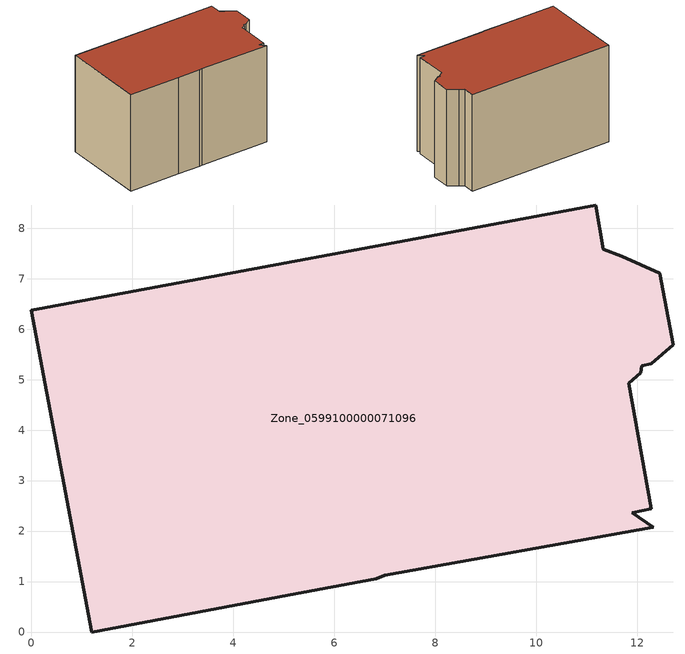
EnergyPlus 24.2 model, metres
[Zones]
Zone_0599100000071096
 floor ground (C_G): 7,1.13 6.83,1.05 5.08,0.73 1.19,0 0,6.37 11.18,8.46 11.33,7.58 11.7,7.45 12.44,7.11 12.71,5.69 12.28,5.32 12.09,5.28 12.07,5.14 11.83,4.93 12.28,2.44 11.9,2.36 12.31,2.08 z0
 wall outside (C_F): 12.28,5.32 12.71,5.69 12.44,7.11 11.7,7.45 11.33,7.58 11.18,8.46 0,6.37 1.19,0 5.08,0.73 6.83,1.05 7,1.13 12.31,2.08 11.9,2.36 12.28,2.44 11.83,4.93 12.07,5.14 12.09,5.28 12.28,5.32 z0:7.57
 roof outside (C_R): 6.83,1.05 7,1.13 12.31,2.08 11.9,2.36 12.28,2.44 11.83,4.93 12.07,5.14 12.09,5.28 12.28,5.32 12.71,5.69 12.44,7.11 11.7,7.45 11.33,7.58 11.18,8.46 0,6.37 1.19,0 5.08,0.73 z7.57
[BUILDING]
Pand.0599100000071096: North Axis=0; Terrain=City; Loads Convergence Tolerance Value=0.04; Temperature Convergence Tolerance Value=0.4; Solar Distribution=FullExterior; Maximum Number of Warmup Days=25; Minimum Number of Warmup Days=1
[Site:Location]
Rotterdam.The.Hague.AP_ZH_NLD Design_Conditions: Latitude=51.96; Longitude=4.45; Time Zone=1; Elevation=-4.5
[SITE:GROUNDTEMPERATURE:BUILDINGSURFACE]
18, 18, 18, 18, 18, 18, 18, 18, 18, 18, 18, 18
[MATERIAL] Thermal Absorptance=0.9; Solar Absorptance=0.7; Visible Absorptance=0.7
Name | Roughness | Thickness | Conductivity | Density | Specific Heat
G.D.1965 | MediumSmooth | 0.15 | 1 | 540 | 1210
F.D.1965 | Rough | 0.3 | 0.857143 | 1920 | 840
R.D.1965 | MediumRough | 0.2 | 0.08 | 1500 | 1000
[CONSTRUCTION]
C_G: G.D.1965
C_F: F.D.1965
C_R: R.D.1965
[ZONE]
Zone_0599100000071096: Type=1; Multiplier=1; Ceiling Height=Autocalculate; Volume=Autocalculate; Floor Area=autocalculate; Part of Total Floor Area=Yes
[ZONEINFILTRATION:DESIGNFLOWRATE]
Infil_Zone_0599100000071096: Zone or ZoneList or Space or SpaceList=Zone_0599100000071096; Schedule=AlwaysOn; Design Flow Rate Calculation Method=Flow/Area; Flow Rate per Floor Area=0.0042; Constant Term Coefficient=1; Temperature Term Coefficient=0; Velocity Term Coefficient=0; Velocity Squared Term Coefficient=0
[HVACTEMPLATE:ZONE:IDEALLOADSAIRSYSTEM]
Zone_0599100000071096: Maximum Heating Supply Air Temperature=50; Minimum Cooling Supply Air Temperature=13; Maximum Heating Supply Air Humidity Ratio=0.0156; Minimum Cooling Supply Air Humidity Ratio=0.0077; Heating Limit=NoLimit; Cooling Limit=NoLimit; Dehumidification Control Type=ConstantSensibleHeatRatio; Cooling Sensible Heat Ratio=0.7; Dehumidification Setpoint=60; Humidification Control Type=None; Humidification Setpoint=30; Outdoor Air Method=None; Outdoor Air Flow Rate per Person=0.00944; Outdoor Air Flow Rate per Zone Floor Area=0; Outdoor Air Flow Rate per Zone=0; Demand Controlled Ventilation Type=None; Outdoor Air Economizer Type=NoEconomizer; Heat Recovery Type=None; Sensible Heat Recovery Effectiveness=0.7; Latent Heat Recovery Effectiveness=0.65
[ZONECONTROL:THERMOSTAT]
ThermostatControl_Zone_0599100000071096: Zone or ZoneList=Zone_0599100000071096; Control Type Schedule=DualSetpointControlType; Control 1=Thermostat_Zone_0599100000071096; Temperature Difference Between Cutout And Setpoint=0
[THERMOSTATSETPOINT:DUALSETPOINT]
Thermostat_Zone_0599100000071096: Heating Setpoint Temperature Schedule=HeatingSetpoint_Zone_0599100000071096; Cooling Setpoint Temperature Schedule=CoolingSetpoint_Zone_0599100000071096
[SCHEDULE:COMPACT]
HeatingSetpoint_Zone_0599100000071096: Through: 12/31, For: AllDays, Until: 24:00, 21
CoolingSetpoint_Zone_0599100000071096: Through: 12/31, For: AllDays, Until: 24:00, 24
DualSetpointControlType: Through: 12/31, For: AllDays, Until: 24:00, 4
AlwaysOn: Through: 12/31, For: AllDays, Until: 24:00, 1
